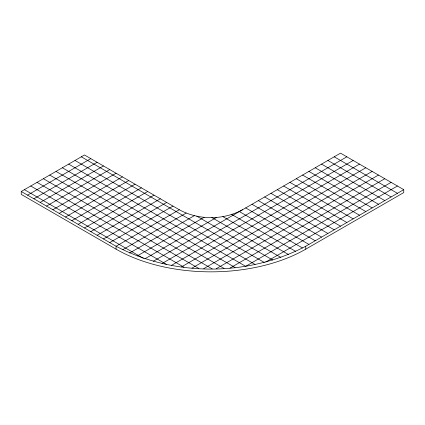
<?xml version="1.0" encoding="UTF-8"?>
<svg xmlns="http://www.w3.org/2000/svg" width="425" height="425" viewBox="0 0 425 425"><rect width="100%" height="100%" fill="white"/><g stroke="black" fill="none" stroke-linecap="round" stroke-linejoin="round"><path stroke-width="0.64" d="M153.324 261.242L340.526 153.159L403.75 189.662L403.75 192.583L305.756 249.162A134.114 77.43 0 0 1 116.083 249.162L21.25 194.406L21.25 191.489L84.474 154.987L179.308 209.738C198.475 220.283 223.364 220.283 242.532 209.738M27.572 195.139L90.796 158.637M33.894 198.788L97.118 162.286M40.216 202.438L103.44 165.936M46.537 206.088L109.762 169.586M52.859 209.738L116.083 173.235M59.181 213.387L122.405 176.885M65.508 217.037L128.727 180.535M71.83 220.687L135.049 184.19M78.152 224.336L141.376 187.839M84.474 227.991L147.698 191.489M90.796 231.641L154.02 195.139M97.118 235.291L160.342 198.788M103.44 238.94L166.664 202.438M109.762 242.59L172.986 206.088M179.308 209.738L116.083 246.24L21.25 191.489M122.82 249.65L186.187 213.068M129.593 253.04L194.331 215.666M137.174 255.967L204.218 217.255M144.856 258.83L216.686 217.361M162.047 263.505L346.848 156.809M171.488 265.354L353.17 160.459M181.48 266.884L359.492 164.114M192.026 268.095L365.819 167.763M203.718 268.648L372.141 171.413M216.245 268.717L378.462 175.063M229.999 268.074L384.784 178.712M391.106 182.362L245.692 266.316L68.669 164.114M265.779 262.018L397.428 186.012M116.083 249.162L116.083 246.24C174.038 276.696 247.802 276.696 305.756 246.24L403.75 189.662M334.204 156.809L397.428 193.311M327.882 160.459L391.106 196.961M321.56 164.114L384.784 200.611M315.238 167.763L378.462 204.266M308.917 171.413L372.141 207.915M302.595 175.063L365.819 211.565M296.273 178.712L359.492 215.215M289.951 182.362L353.17 218.864M283.624 186.012L346.848 222.514M277.302 189.662L340.526 226.164M270.98 193.311L334.204 229.813M264.658 196.961L327.882 233.463M258.336 200.611L321.56 237.113M252.014 204.266L315.238 240.762M245.692 207.915L308.917 244.412M239.238 211.491L302.388 247.945M231.752 214.466L295.651 251.356M222.833 216.617L288.453 254.501M211.804 217.552L280.877 257.428M196.743 216.155L272.749 260.036M81.313 156.809L264.276 262.448M74.991 160.459L255.069 264.43M62.347 167.763L235.083 267.49M56.02 171.413L224.049 268.425M49.698 175.063L212.187 268.871M43.377 178.712L198.831 268.462M37.055 182.362L183.945 267.171M30.733 186.012L166.451 264.371M24.411 189.662L143.438 258.384M305.756 246.24L305.756 249.162"/></g></svg>
